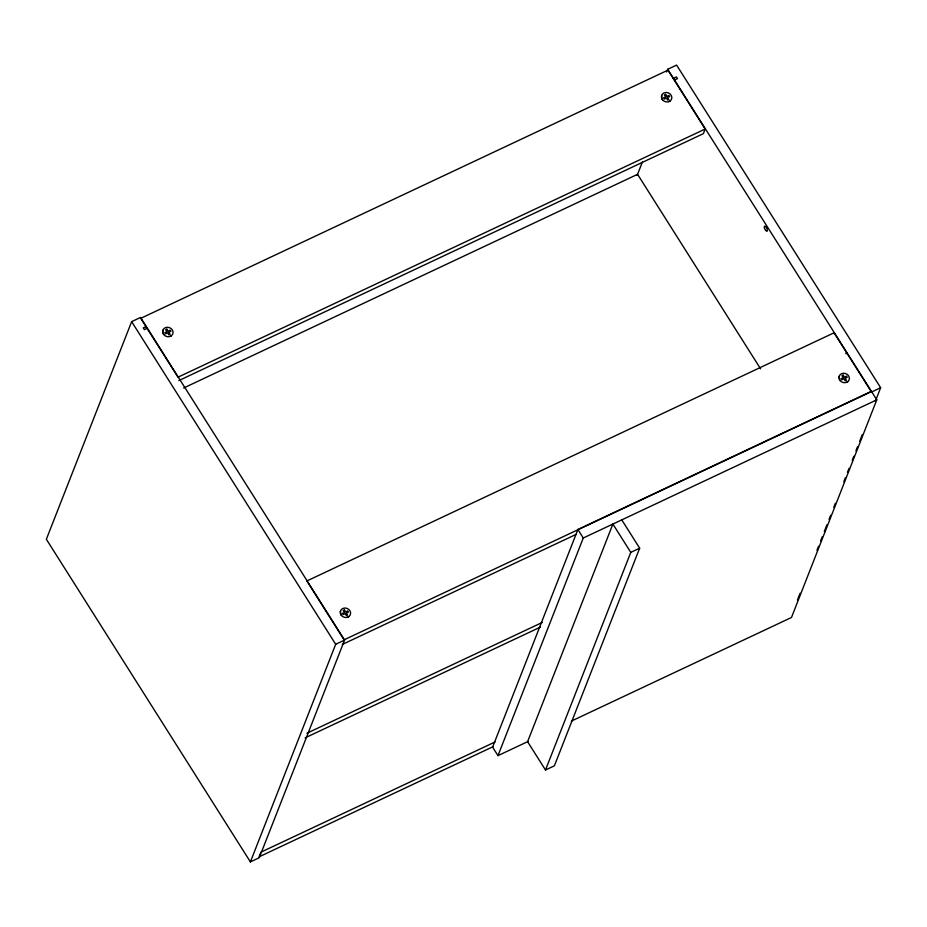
<?xml version="1.0" encoding="UTF-8"?>
<svg xmlns="http://www.w3.org/2000/svg" width="927" height="927" viewBox="0 0 927 927"><rect width="100%" height="100%" fill="white"/><g stroke="black" fill="none" stroke-linecap="round" stroke-linejoin="round"><path stroke-width="1.39" d="M162.909 330.174L163.233 333.801M340.476 610.928L340.8 614.555M661.669 95.388L661.994 99.015M839.225 376.142L839.549 379.769M131.646 321.634L46.35 539.271L250.394 861.901L259.282 857.718L344.577 640.082L140.522 317.451L131.646 321.634L335.69 644.265L250.394 861.901M260.406 853.361L259.05 856.849L493.21 746.617M666.664 71.97L667.718 69.282L676.606 65.099L880.65 387.729L875.389 401.171M637.139 175.423L642.399 161.982M705.18 129.027L177.996 377.196L140.765 318.32L667.95 70.151L705.18 129.027L703.361 133.662L178.795 380.591M871.403 391.345L577.903 529.514L492.608 747.15L497.973 755.644L528.112 741.449M497.973 755.644L583.268 538.008L876.78 399.838L667.718 69.282M630.789 552.365L612.886 524.068L527.59 741.693L545.493 770.001L630.789 552.365L639.665 548.181L621.774 519.885M639.665 548.181L554.381 765.818L545.493 770.001M797.463 599.989L800.094 593.28M816.942 550.29L818.529 546.258M820.627 540.881L822.214 536.849M824.312 531.484L826.954 524.763M829.051 519.387L830.638 515.354M833.79 507.301L835.378 503.268M843.802 481.773L845.378 477.741M847.487 472.364L849.062 468.332M852.214 460.279L853.802 456.246M855.911 450.87L857.487 446.837M859.596 441.472L862.226 434.751M876.78 399.838L791.484 617.475L571.356 721.102M170.244 336.397L171.356 335.783M669.004 101.611L670.117 100.997M347.799 617.15L348.911 616.536M846.56 382.364L847.672 381.75M146.257 326.501L143.291 327.903L144.369 329.595L147.323 328.204M673.442 78.331L676.409 76.941L677.475 78.644L674.52 80.035M183.639 388.007L637.567 174.322L760.592 368.842M335.69 644.265L344.577 640.082M871.762 391.912L880.65 387.729M342.283 644.462L576.443 534.23M306.907 733.245L542.376 622.399M305.087 737.88L540.557 627.034M260.869 852.203L495.03 741.982M577.903 529.514L583.268 538.008M845.737 353.28A2.816 1.02 64.8 0 1 846.212 353.813M166.848 329.178L165.655 329.734L166.918 331.727L164.832 332.7L165.551 333.836L167.636 332.851L168.888 334.844L170.07 334.288L168.818 332.295L170.892 331.321L170.174 330.186L168.1 331.159L166.848 329.178M665.598 94.392L664.416 94.948L665.667 96.941L663.593 97.914L664.311 99.05L666.386 98.077L667.649 100.058L668.831 99.502L667.579 97.509L669.653 96.535L668.935 95.4L666.861 96.373L665.598 94.392M834.057 332.793L306.86 580.962L344.091 639.827L871.287 391.657L834.057 332.793M344.404 609.92L343.21 610.487L344.473 612.469L342.387 613.442L343.106 614.578L345.192 613.604L346.443 615.586L347.637 615.03L346.374 613.048L348.459 612.063L347.741 610.928L345.655 611.913L344.404 609.92M843.164 375.145L841.971 375.702L843.234 377.683L841.148 378.668L841.867 379.803L843.952 378.819L845.204 380.8L846.386 380.244L845.134 378.262L847.208 377.277L846.49 376.142L844.416 377.127L843.164 375.145M840.024 380.51A5.295 4.67 21.4 0 0 848.993 380.186A5.295 4.67 21.4 0 0 843.524 373.222A5.295 4.67 21.4 0 0 840.024 380.51M341.263 615.296A5.295 4.67 21.4 0 0 350.232 614.972A5.295 4.67 21.4 0 0 344.774 608.008A5.295 4.67 21.4 0 0 341.263 615.296M662.469 99.768A5.295 4.67 21.4 0 0 671.438 99.444A5.295 4.67 21.4 0 0 665.968 92.468A5.295 4.67 21.4 0 0 662.469 99.768M163.708 334.554A5.295 4.67 21.4 0 0 172.677 334.218A5.295 4.67 21.4 0 0 167.208 327.254A5.295 4.67 21.4 0 0 163.708 334.554M764.369 227.358A2.816 1.02 64.8 0 0 766.849 231.275A2.816 1.02 64.8 0 0 766.328 227.463A2.816 1.02 64.8 0 0 764.369 227.358"/></g></svg>
